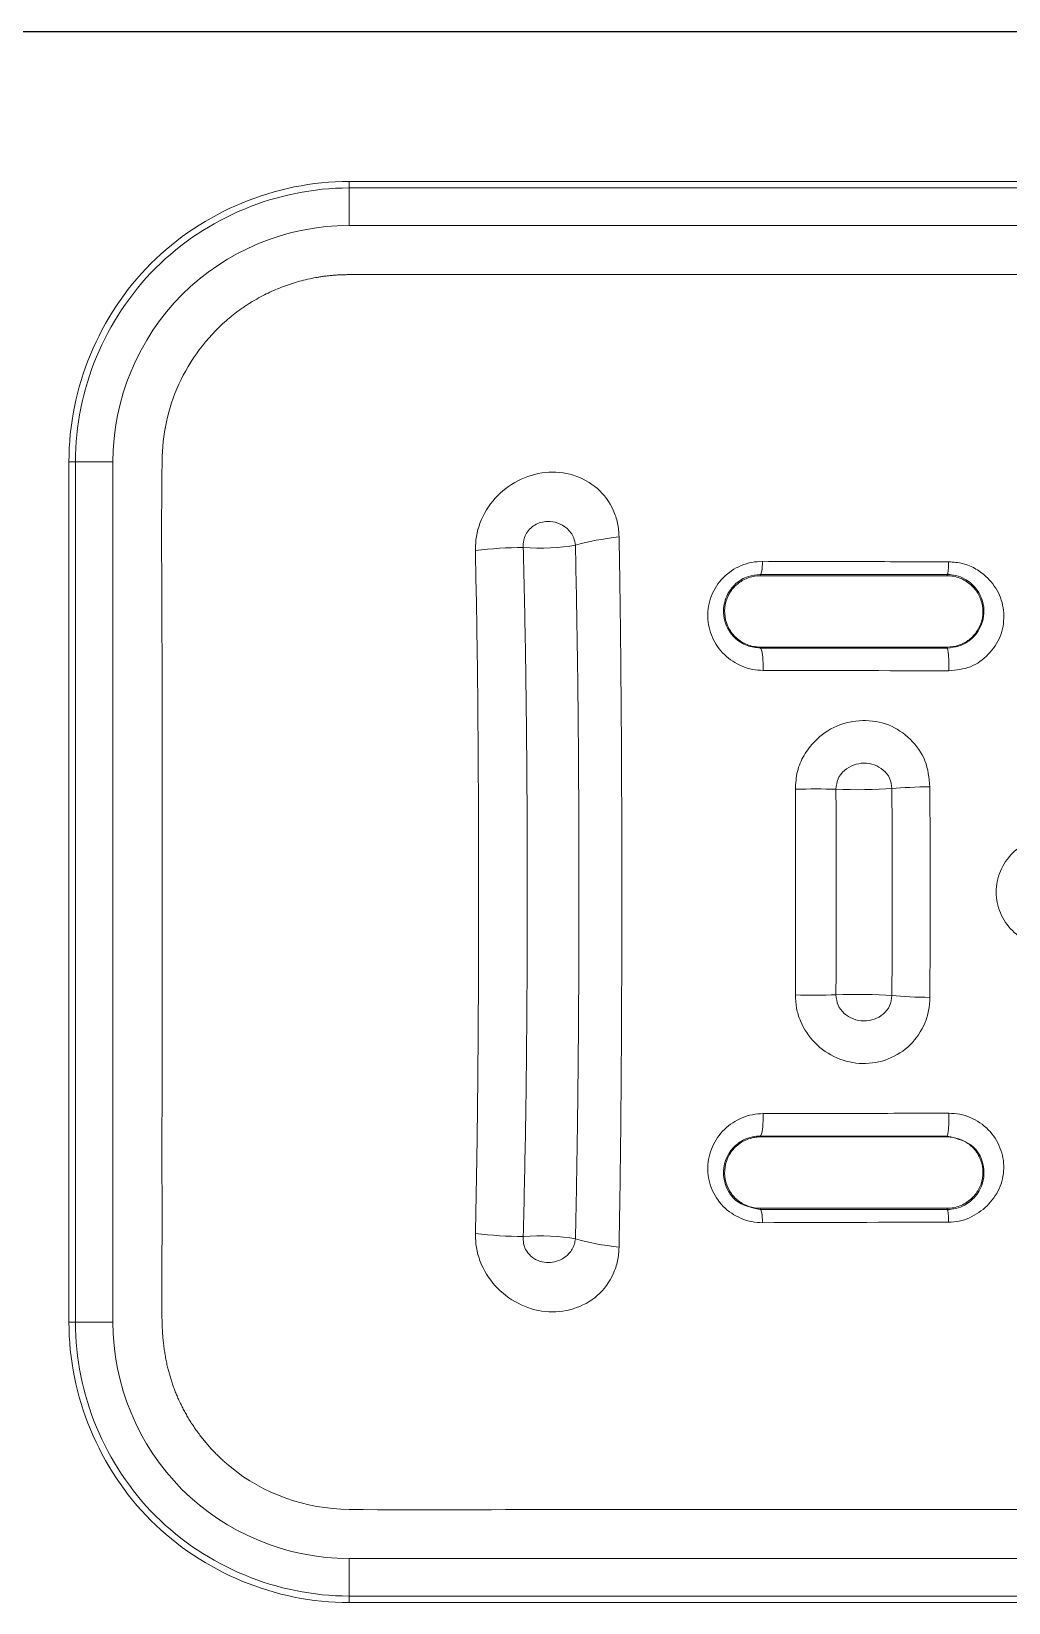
# Model space of a CAD drawing. Extents: x 0 to 3160, y 0 to 2315.
# Drawn here: x 936.9 to 989.2, y 2011 to 2095 of the extents above; entities that cross this region are included whole.
import ezdxf

# ---------------------------------------------------------------- set-up
doc = ezdxf.new("R2010")
doc.units = 0
doc.header["$LTSCALE"] = 10
doc.header["$MEASUREMENT"] = 0
doc.layers.get('0').update_dxf_attribs({"linetype": 'CONTINUOUS'})
doc.layers.add('1', color=7, linetype='CONTINUOUS')

msp = doc.modelspace()

# ---------------------------------------------------------------- linework, layer by layer
at = {"ltscale": 0.5}
msp.add_line((632.783, 2095.023), (2112.626, 2095.023), dxfattribs=at)
at = {"layer": '1', "color": 7, "linetype": 'Continuous', "lineweight": 18}
for p, q in [((1090.681, 2095.023), (736.785, 2095.023)), ((1090.681, 2095.023), (736.785, 2095.023)), ((1043.885, 2087.005), (953.885, 2087.005)), ((953.885, 2086.656), (1043.885, 2086.656)), ((938.904, 2072.023), (938.904, 2026.023)), ((939.253, 2072.023), (938.904, 2072.023)), ((938.904, 2026.023), (939.253, 2026.023)), ((953.885, 2011.042), (953.885, 2011.391)), ((953.885, 2011.042), (1043.885, 2011.042))]:
    msp.add_line(p, q, dxfattribs=at)
at = {"layer": '1', "color": 7, "linetype": 'Continuous', "lineweight": 13}
for p, q in [((953.885, 2086.656), (953.885, 2087.005)), ((1043.885, 2087.005), (953.885, 2087.005)), ((953.885, 2087.005), (953.885, 2087.005)), ((953.885, 2086.656), (953.885, 2084.656)), ((1043.885, 2084.656), (953.885, 2084.656)), ((938.904, 2072.023), (938.904, 2026.023)), ((938.904, 2072.023), (938.904, 2072.023)), ((941.253, 2072.023), (939.253, 2072.023)), ((939.253, 2026.023), (939.253, 2072.023)), ((941.253, 2072.023), (941.253, 2026.023)), ((975.886, 2065.931), (975.885, 2065.998)), ((985.886, 2065.93), (985.885, 2065.999)), ((975.886, 2062.113), (975.886, 2062.066)), ((985.886, 2062.113), (985.885, 2062.066)), ((975.886, 2035.934), (975.886, 2035.981)), ((985.886, 2035.934), (985.885, 2035.981)), ((975.886, 2032.116), (975.885, 2032.049)), ((985.886, 2032.117), (985.885, 2032.048)), ((938.904, 2026.023), (938.904, 2026.023)), ((941.253, 2026.023), (939.253, 2026.023)), ((953.885, 2013.391), (1043.885, 2013.391)), ((953.885, 2013.391), (953.885, 2011.391)), ((1043.885, 2011.391), (953.885, 2011.391)), ((953.885, 2011.042), (1043.885, 2011.042)), ((953.885, 2011.042), (953.885, 2011.042))]:
    msp.add_line(p, q, dxfattribs=at)
for centre, major_axis, ratio, start_param, end_param in [((969.123, 2066.617), (-4.989, -0.325), 0.289512, 4.852468, 5.370834), ((961.681, 2066.284), (-4.986, -0.376), 0.218331, 4.385402, 4.905259), ((964.119, 2068.126), (3, 0), 0.241816, 4.402717, 5.388156), ((975.88, 2066.998), (0, -1), 0.136375, 0.035236, 1.26775), ((985.883, 2066.999), (0, -1), 0.076668, 0.03501, 1.239456), ((975.88, 2061.066), (0, -1), 0.156246, 1.372122, 3.106252), ((985.882, 2061.067), (0, -1), 0.088559, 1.350021, 3.106548), ((978.382, 2054.144), (4, 0.042), 0.096128, 1.172038, 1.726374), ((985.37, 2054.236), (-4, -0.025), 0.105252, 4.814836, 5.369138), ((978.382, 2043.897), (-4, 0.041), 0.096314, 1.41522, 1.96948), ((985.37, 2043.805), (4, -0.026), 0.105496, 4.055739, 4.609971), ((975.88, 2036.981), (0, -1), 0.156273, 0.035341, 1.769061), ((985.882, 2036.98), (0, -1), 0.088564, 0.035044, 1.791198), ((975.88, 2031.049), (0, -1), 0.136295, 1.873761, 3.106357), ((985.883, 2031.048), (0, -1), 0.076642, 1.902139, 3.106583), ((961.682, 2031.763), (-4.986, 0.375), 0.218388, 1.377797, 1.897634), ((964.119, 2029.921), (-3, 0), 0.241816, 4.036463, 5.021944), ((969.124, 2031.43), (-4.989, 0.325), 0.289469, 0.912169, 1.43061)]:
    msp.add_ellipse(centre, major_axis=major_axis, ratio=ratio, start_param=start_param, end_param=end_param, dxfattribs=at)
at = {"layer": '1', "color": 7, "linetype": 'Continuous', "lineweight": 18}
for points, degree, knots in [([(953.885, 2087.005), (949.95, 2087.005), (946.069, 2085.394), (940.515, 2079.839), (938.904, 2075.959), (938.904, 2072.023)], 3, [0, 0, 0, 0, 0.5, 0.5, 1, 1, 1, 1]), ([(953.885, 2082.023), (955.76, 2082.05), (957.635, 2082.023), (961.385, 2082.032), (963.26, 2082.027), (968.885, 2082.021), (972.635, 2082.025), (983.885, 2082.024), (991.385, 2082.023), (1006.385, 2082.023), (1013.885, 2082.024), (1025.135, 2082.025), (1028.885, 2082.022), (1034.51, 2082.026), (1036.385, 2082.031), (1040.135, 2082.023), (1042.01, 2082.05), (1043.885, 2082.022)], 3, [0, 0, 0, 0, 0.0625, 0.0625, 0.125, 0.125, 0.25, 0.25, 0.5, 0.5, 0.75, 0.75, 0.875, 0.875, 0.9375, 0.9375, 1, 1, 1, 1]), ([(943.883, 2072.024), (943.9, 2073.463), (944.191, 2074.865), (945.379, 2077.474), (946.257, 2078.64), (947.324, 2079.57)], 3, [0, 0, 0, 0, 0.5, 0.5, 1, 1, 1, 1]), ([(943.886, 2026.024), (943.845, 2027.94), (943.892, 2029.857), (943.88, 2033.69), (943.881, 2035.607), (943.887, 2041.357), (943.885, 2045.19), (943.885, 2052.857), (943.885, 2056.69), (943.885, 2064.357), (943.837, 2068.19), (943.883, 2072.024)], 3, [0, 0, 0, 0, 0.125, 0.125, 0.25, 0.25, 0.5, 0.5, 0.75, 0.75, 1, 1, 1, 1]), ([(985.885, 2065.999), (985.885, 2065.999), (985.885, 2065.999), (984.478, 2065.999), (983.072, 2065.999), (980.703, 2065.999), (979.738, 2065.999), (977.81, 2065.999), (976.847, 2065.998), (975.885, 2065.998), (975.885, 2065.998), (975.885, 2065.998)], 3, [0, 0, 0, 0, 0.000006, 0.000006, 0.420883, 0.420883, 0.710441, 0.710441, 0.999994, 0.999994, 1, 1, 1, 1]), ([(975.886, 2065.931), (975.68, 2065.931), (975.471, 2065.894), (975.079, 2065.761), (974.89, 2065.661), (974.558, 2065.409), (974.411, 2065.251), (974.186, 2064.909), (974.102, 2064.723), (973.99, 2064.325), (973.967, 2064.107), (973.996, 2063.681), (974.047, 2063.469), (974.217, 2063.072), (974.339, 2062.882), (974.641, 2062.558), (974.825, 2062.42), (975.222, 2062.22), (975.44, 2062.153), (975.736, 2062.118), (975.811, 2062.113), (975.886, 2062.113)], 3, [0, 0, 0, 0, 0.1023, 0.1023, 0.204417, 0.204417, 0.308362, 0.308362, 0.407856, 0.407856, 0.516137, 0.516137, 0.624704, 0.624704, 0.737393, 0.737393, 0.851113, 0.851113, 0.963128, 0.963128, 1, 1, 1, 1]), ([(985.886, 2065.93), (984.918, 2065.93), (983.95, 2065.93), (982.018, 2065.931), (981.052, 2065.931), (978.685, 2065.931), (977.284, 2065.931), (975.886, 2065.931)], 3, [0, 0, 0, 0, 0.289454, 0.289454, 0.578908, 0.578908, 1, 1, 1, 1]), ([(985.885, 2062.113), (986.093, 2062.113), (986.304, 2062.15), (986.697, 2062.286), (986.886, 2062.386), (987.22, 2062.64), (987.367, 2062.801), (987.591, 2063.145), (987.673, 2063.331), (987.783, 2063.731), (987.806, 2063.952), (987.771, 2064.379), (987.715, 2064.59), (987.538, 2064.981), (987.414, 2065.166), (987.106, 2065.493), (986.914, 2065.637), (986.503, 2065.839), (986.279, 2065.903), (985.997, 2065.928), (985.942, 2065.93), (985.886, 2065.93)], 3, [0, 0, 0, 0, 0.10268, 0.10268, 0.205075, 0.205075, 0.310503, 0.310503, 0.410485, 0.410485, 0.52088, 0.52088, 0.630209, 0.630209, 0.74163, 0.74163, 0.860018, 0.860018, 0.972705, 0.972705, 1, 1, 1, 1]), ([(975.886, 2062.113), (976.877, 2062.113), (977.871, 2062.113), (979.86, 2062.113), (980.856, 2062.113), (983.196, 2062.113), (984.54, 2062.113), (985.885, 2062.113)], 3, [0, 0, 0, 0, 0.298873, 0.298873, 0.597746, 0.597746, 1, 1, 1, 1]), ([(985.969, 2037.199), (986.164, 2037.188), (986.555, 2037.166), (987.305, 2036.926), (988.141, 2036.375), (988.772, 2035.378), (988.989, 2034.242), (988.719, 2033.131), (988.06, 2032.204), (987.264, 2031.659), (986.533, 2031.41), (986.146, 2031.386), (985.955, 2031.374)], 3, [0, 0, 0, 0, 0.062667, 0.125936, 0.250743, 0.375827, 0.500913, 0.625245, 0.750594, 0.875318, 0.938462, 1, 1, 1, 1]), ([(975.886, 2032.116), (975.68, 2032.116), (975.471, 2032.153), (975.078, 2032.287), (974.89, 2032.386), (974.557, 2032.638), (974.41, 2032.797), (974.186, 2033.138), (974.102, 2033.324), (973.99, 2033.722), (973.967, 2033.941), (973.996, 2034.366), (974.048, 2034.577), (974.217, 2034.975), (974.34, 2035.165), (974.642, 2035.49), (974.827, 2035.628), (975.224, 2035.828), (975.441, 2035.894), (975.736, 2035.929), (975.811, 2035.934), (975.886, 2035.934)], 3, [0, 0, 0, 0, 0.102364, 0.102364, 0.204547, 0.204547, 0.308432, 0.308432, 0.407909, 0.407909, 0.516256, 0.516256, 0.624572, 0.624572, 0.737415, 0.737415, 0.851608, 0.851608, 0.963183, 0.963183, 1, 1, 1, 1]), ([(985.885, 2035.981), (985.885, 2035.981), (985.885, 2035.981), (984.539, 2035.981), (983.194, 2035.981), (980.854, 2035.981), (979.858, 2035.981), (977.87, 2035.981), (976.877, 2035.981), (975.886, 2035.981), (975.886, 2035.981), (975.886, 2035.981)], 3, [0, 0, 0, 0, 0.000006, 0.000006, 0.402451, 0.402451, 0.701225, 0.701225, 0.999994, 0.999994, 1, 1, 1, 1]), ([(975.886, 2035.934), (976.878, 2035.934), (977.871, 2035.934), (979.86, 2035.934), (980.857, 2035.934), (983.196, 2035.934), (984.54, 2035.934), (985.886, 2035.934)], 3, [0, 0, 0, 0, 0.298878, 0.298878, 0.597757, 0.597757, 1, 1, 1, 1]), ([(985.886, 2035.934), (986.093, 2035.934), (986.303, 2035.897), (986.697, 2035.762), (986.885, 2035.662), (987.217, 2035.409), (987.364, 2035.25), (987.589, 2034.907), (987.672, 2034.72), (987.783, 2034.319), (987.806, 2034.099), (987.772, 2033.673), (987.717, 2033.461), (987.541, 2033.069), (987.417, 2032.883), (987.109, 2032.555), (986.918, 2032.411), (986.508, 2032.209), (986.285, 2032.146), (986.002, 2032.119), (985.944, 2032.117), (985.886, 2032.117)], 3, [0, 0, 0, 0, 0.102531, 0.102531, 0.204843, 0.204843, 0.30939, 0.30939, 0.410065, 0.410065, 0.519953, 0.519953, 0.629402, 0.629402, 0.741183, 0.741183, 0.859283, 0.859283, 0.971635, 0.971635, 1, 1, 1, 1]), ([(975.885, 2032.049), (975.885, 2032.049), (975.885, 2032.049), (977.284, 2032.048), (978.685, 2032.048), (981.052, 2032.048), (982.018, 2032.048), (983.95, 2032.048), (984.917, 2032.048), (985.885, 2032.048), (985.885, 2032.048), (985.885, 2032.048)], 3, [0, 0, 0, 0, 0.000006, 0.000006, 0.42105, 0.42105, 0.710525, 0.710525, 0.999994, 0.999994, 1, 1, 1, 1]), ([(985.886, 2032.117), (984.918, 2032.116), (983.951, 2032.116), (982.019, 2032.116), (981.054, 2032.116), (978.686, 2032.116), (977.285, 2032.116), (975.886, 2032.116)], 3, [0, 0, 0, 0, 0.28937, 0.28937, 0.57874, 0.57874, 1, 1, 1, 1]), ([(938.904, 2026.023), (938.904, 2022.088), (940.514, 2018.208), (946.07, 2012.653), (949.949, 2011.042), (953.885, 2011.042)], 3, [0, 0, 0, 0, 0.5, 0.5, 1, 1, 1, 1]), ([(947.521, 2018.31), (946.673, 2019.009), (945.987, 2019.892), (945.303, 2020.77), (944.833, 2021.764), (943.938, 2023.654), (943.886, 2026.024)], 2, [0, 0, 0, 0.25, 0.25, 0.5, 0.5, 1, 1, 1]), ([(1043.885, 2016.023), (1038.698, 2015.944), (1033.509, 2016.024), (1023.133, 2016.024), (1017.945, 2016.023), (1010.163, 2016.023), (1007.569, 2016.023), (1002.382, 2016.023), (999.788, 2016.024), (986.819, 2016.023), (976.443, 2016.028), (962.007, 2016.023), (957.946, 2015.963), (953.885, 2016.019)], 3, [0, 0, 0, 0, 0.172944, 0.172944, 0.345868, 0.345868, 0.432329, 0.432329, 0.518791, 0.518791, 0.864639, 0.864639, 1, 1, 1, 1])]:
    msp.add_open_spline(points, degree=degree, knots=knots, dxfattribs=at)
at = {"layer": '1', "color": 7, "linetype": 'Continuous', "lineweight": 13}
for points, knots in [([(939.253, 2072.023), (939.253, 2075.868), (940.826, 2079.657), (946.252, 2085.083), (950.041, 2086.656), (953.885, 2086.656)], [0, 0, 0, 0, 0.5, 0.5, 1, 1, 1, 1]), ([(953.885, 2084.656), (950.549, 2084.656), (947.283, 2083.285), (942.627, 2078.632), (941.253, 2075.358), (941.253, 2072.023)], [0, 0, 0, 0, 0.5, 0.5, 1, 1, 1, 1]), ([(960.645, 2067.28), (960.653, 2067.53), (960.671, 2068.035), (960.955, 2069.015), (961.629, 2070.132), (962.874, 2071.086), (964.375, 2071.551), (965.918, 2071.395), (967.246, 2070.669), (967.962, 2069.662), (968.278, 2068.741), (968.315, 2068.248), (968.333, 2068.002)], [0, 0, 0, 0, 0.062214, 0.125458, 0.250597, 0.375676, 0.500709, 0.625819, 0.750025, 0.873957, 0.937002, 1, 1, 1, 1]), ([(965.995, 2067.56), (965.972, 2067.693), (965.912, 2068.037), (965.479, 2068.622), (964.642, 2068.93), (963.791, 2068.694), (963.371, 2068.253), (963.207, 2067.804), (963.205, 2067.567), (963.204, 2067.435)], [0, 0, 0, 0, 0.09725, 0.251139, 0.510491, 0.672322, 0.834247, 0.908039, 1, 1, 1, 1]), ([(968.333, 2068.002), (968.351, 2066.884), (968.388, 2064.594), (968.427, 2061.008), (968.457, 2057.202), (968.474, 2053.171), (968.481, 2048.084), (968.466, 2042.218), (968.422, 2035.872), (968.362, 2031.93), (968.333, 2030.045)], [0, 0, 0, 0, 0.090463, 0.185406, 0.28535, 0.390539, 0.500917, 0.681957, 0.847964, 1, 1, 1, 1]), ([(960.645, 2030.767), (960.672, 2032.061), (960.729, 2034.776), (960.78, 2039.108), (960.81, 2043.896), (960.819, 2049.562), (960.804, 2055.663), (960.755, 2061.767), (960.68, 2065.524), (960.645, 2067.28)], [0, 0, 0, 0, 0.107667, 0.225852, 0.356628, 0.499542, 0.687844, 0.85405, 1, 1, 1, 1]), ([(963.204, 2067.435), (963.238, 2066.058), (963.306, 2063.215), (963.37, 2058.755), (963.411, 2053.992), (963.425, 2048.486), (963.404, 2042.511), (963.338, 2036.353), (963.248, 2032.474), (963.205, 2030.612)], [0, 0, 0, 0, 0.113917, 0.235217, 0.363916, 0.500029, 0.679503, 0.846147, 1, 1, 1, 1]), ([(965.996, 2030.487), (966.02, 2031.634), (966.069, 2033.961), (966.12, 2037.551), (966.157, 2041.268), (966.179, 2045.107), (966.188, 2049.877), (966.17, 2055.448), (966.113, 2061.655), (966.034, 2065.62), (965.995, 2067.56)], [0, 0, 0, 0, 0.094673, 0.192025, 0.292046, 0.394726, 0.500051, 0.673692, 0.840359, 1, 1, 1, 1]), ([(976.033, 2060.869), (975.842, 2060.88), (975.457, 2060.902), (974.724, 2061.132), (973.914, 2061.659), (973.257, 2062.606), (973.001, 2063.733), (973.204, 2064.882), (973.841, 2065.882), (974.676, 2066.431), (975.425, 2066.668), (975.816, 2066.689), (976.011, 2066.699)], [0, 0, 0, 0, 0.062265, 0.125134, 0.250317, 0.375263, 0.500085, 0.625296, 0.749553, 0.874, 0.937172, 1, 1, 1, 1]), ([(975.885, 2065.998), (975.663, 2065.975), (975.192, 2065.927), (974.518, 2065.523), (974.018, 2064.833), (973.864, 2064.039), (974.024, 2063.254), (974.449, 2062.601), (975.129, 2062.147), (975.647, 2062.091), (975.886, 2062.066)], [0, 0, 0, 0, 0.104625, 0.221703, 0.352633, 0.499647, 0.605717, 0.749873, 0.884966, 1, 1, 1, 1]), ([(976.011, 2066.699), (977.664, 2066.694), (980.971, 2066.684), (984.294, 2066.677), (985.955, 2066.673)], [0, 0, 0, 0, 0.500008, 1, 1, 1, 1]), ([(985.885, 2062.066), (986.091, 2062.087), (986.505, 2062.128), (987.074, 2062.43), (987.522, 2062.887), (987.796, 2063.467), (987.916, 2064.322), (987.565, 2065.192), (986.904, 2065.74), (986.37, 2065.964), (986.039, 2065.988), (985.885, 2065.999)], [0, 0, 0, 0, 0.096079, 0.193587, 0.292595, 0.395082, 0.501268, 0.72347, 0.844161, 0.927685, 1, 1, 1, 1]), ([(985.955, 2066.673), (986.214, 2066.655), (986.728, 2066.62), (987.446, 2066.308), (988.146, 2065.758), (988.749, 2064.923), (988.976, 2063.802), (988.795, 2062.657), (988.131, 2061.685), (987.153, 2060.966), (986.364, 2060.887), (985.969, 2060.848)], [0, 0, 0, 0, 0.083117, 0.164648, 0.250652, 0.376417, 0.50035, 0.625945, 0.749915, 0.874677, 1, 1, 1, 1]), ([(975.886, 2062.066), (975.886, 2062.066), (975.886, 2062.066), (977.221, 2062.066), (978.559, 2062.066), (980.895, 2062.066), (981.892, 2062.066), (983.887, 2062.066), (984.886, 2062.066), (985.885, 2062.066), (985.885, 2062.066), (985.885, 2062.066)], [0, 0, 0, 0, 0.000006, 0.000006, 0.40246, 0.40246, 0.70123, 0.70123, 0.999994, 0.999994, 1, 1, 1, 1]), ([(977.758, 2054.518), (977.778, 2054.837), (977.817, 2055.466), (978.195, 2056.355), (978.876, 2057.231), (979.936, 2057.991), (981.355, 2058.269), (982.78, 2058.049), (983.955, 2057.245), (984.812, 2056.076), (984.91, 2055.127), (984.959, 2054.652)], [0, 0, 0, 0, 0.084415, 0.16597, 0.250812, 0.375727, 0.500679, 0.62531, 0.750111, 0.874838, 1, 1, 1, 1]), ([(982.926, 2054.554), (982.901, 2054.744), (982.851, 2055.122), (982.366, 2055.713), (981.43, 2056.044), (980.482, 2055.699), (979.997, 2055.087), (979.953, 2054.707), (979.931, 2054.515)], [0, 0, 0, 0, 0.126513, 0.252075, 0.500018, 0.748035, 0.872948, 1, 1, 1, 1]), ([(977.759, 2043.523), (977.762, 2044.754), (977.77, 2047.206), (977.77, 2050.881), (977.762, 2053.309), (977.758, 2054.518)], [0, 0, 0, 0, 0.336462, 0.669819, 1, 1, 1, 1]), ([(979.931, 2054.515), (979.935, 2053.3), (979.943, 2050.865), (979.943, 2047.191), (979.935, 2044.749), (979.931, 2043.526)], [0, 0, 0, 0, 0.332272, 0.665595, 1, 1, 1, 1]), ([(982.926, 2043.487), (982.929, 2044.709), (982.934, 2047.159), (982.934, 2050.86), (982.929, 2053.321), (982.926, 2054.554)], [0, 0, 0, 0, 0.33183, 0.665173, 1, 1, 1, 1]), ([(984.959, 2054.652), (984.96, 2053.697), (984.963, 2051.799), (984.964, 2048.958), (984.963, 2046.154), (984.96, 2044.306), (984.958, 2043.388)], [0, 0, 0, 0, 0.254898, 0.506653, 0.755044, 1, 1, 1, 1]), ([(991.44, 2046.113), (991.249, 2046.123), (990.867, 2046.144), (990.132, 2046.372), (989.31, 2046.902), (988.656, 2047.876), (988.418, 2049.023), (988.655, 2050.17), (989.308, 2051.143), (990.129, 2051.674), (990.864, 2051.903), (991.248, 2051.924), (991.44, 2051.934)], [0, 0, 0, 0, 0.062548, 0.125346, 0.250273, 0.375321, 0.499882, 0.624416, 0.749428, 0.874256, 0.937157, 1, 1, 1, 1]), ([(984.958, 2043.388), (984.945, 2043.152), (984.918, 2042.679), (984.633, 2041.78), (983.969, 2040.787), (982.766, 2040.016), (981.354, 2039.763), (979.944, 2040.072), (978.744, 2040.889), (978.08, 2041.903), (977.796, 2042.813), (977.771, 2043.286), (977.759, 2043.523)], [0, 0, 0, 0, 0.062856, 0.125617, 0.25043, 0.375436, 0.500068, 0.624521, 0.749489, 0.87447, 0.937277, 1, 1, 1, 1]), ([(979.931, 2043.526), (979.953, 2043.337), (979.995, 2042.962), (980.474, 2042.348), (981.425, 2041.995), (982.366, 2042.328), (982.851, 2042.919), (982.901, 2043.297), (982.926, 2043.487)], [0, 0, 0, 0, 0.125395, 0.248297, 0.499697, 0.747941, 0.873443, 1, 1, 1, 1]), ([(976.011, 2031.348), (975.816, 2031.358), (975.427, 2031.379), (974.678, 2031.616), (973.841, 2032.164), (973.207, 2033.166), (973, 2034.312), (973.257, 2035.438), (973.911, 2036.386), (974.724, 2036.914), (975.457, 2037.144), (975.842, 2037.167), (976.033, 2037.178)], [0, 0, 0, 0, 0.062691, 0.125757, 0.25019, 0.374908, 0.499786, 0.624088, 0.749459, 0.874881, 0.937735, 1, 1, 1, 1]), ([(976.033, 2037.178), (977.6, 2037.182), (980.901, 2037.19), (984.224, 2037.196), (985.969, 2037.199)], [0, 0, 0, 0, 0.474733, 1, 1, 1, 1]), ([(975.886, 2035.981), (975.745, 2035.973), (975.263, 2035.942), (974.341, 2035.453), (973.669, 2034.113), (974.338, 2032.391), (975.41, 2032.154), (975.885, 2032.049)], [0, 0, 0, 0, 0.069355, 0.237422, 0.503399, 0.77952, 1, 1, 1, 1]), ([(985.885, 2032.048), (986.039, 2032.059), (986.369, 2032.083), (986.904, 2032.305), (987.564, 2032.858), (988.032, 2033.975), (987.489, 2035.572), (986.408, 2035.847), (985.885, 2035.981)], [0, 0, 0, 0, 0.073176, 0.15722, 0.279719, 0.504613, 0.76017, 1, 1, 1, 1]), ([(968.333, 2030.045), (968.315, 2029.799), (968.278, 2029.304), (967.96, 2028.382), (967.245, 2027.372), (965.913, 2026.655), (964.377, 2026.495), (962.881, 2026.96), (961.633, 2027.91), (960.956, 2029.029), (960.671, 2030.011), (960.653, 2030.516), (960.645, 2030.767)], [0, 0, 0, 0, 0.063042, 0.126349, 0.250426, 0.37484, 0.499279, 0.623349, 0.748927, 0.874462, 0.937651, 1, 1, 1, 1]), ([(963.205, 2030.612), (963.203, 2030.49), (963.199, 2030.253), (963.377, 2029.738), (963.966, 2029.219), (964.919, 2029.182), (965.636, 2029.58), (965.932, 2030.105), (965.98, 2030.392), (965.996, 2030.487)], [0, 0, 0, 0, 0.084948, 0.165594, 0.37361, 0.576579, 0.788501, 0.930529, 1, 1, 1, 1]), ([(953.885, 2011.391), (950.041, 2011.391), (946.252, 2012.964), (940.826, 2018.39), (939.253, 2022.179), (939.253, 2026.023)], [0, 0, 0, 0, 0.5, 0.5, 1, 1, 1, 1]), ([(941.253, 2026.023), (941.253, 2022.687), (942.623, 2019.421), (947.277, 2014.766), (950.55, 2013.391), (953.885, 2013.391)], [0, 0, 0, 0, 0.5, 0.5, 1, 1, 1, 1])]:
    msp.add_open_spline(points, degree=3, knots=knots, dxfattribs=at)
at = {"layer": '1', "color": 7, "linetype": 'Continuous', "lineweight": 18}
for points, degree in [([(947.324, 2079.57), (948.688, 2080.756), (952.076, 2082.023), (953.885, 2082.023)], 2), ([(953.885, 2016.019), (951.569, 2016.051), (949.315, 2016.833), (947.521, 2018.31)], 3)]:
    msp.add_open_spline(points, degree=degree, dxfattribs=at)
at = {"layer": '1', "color": 7, "linetype": 'Continuous', "lineweight": 13}
for points in [[(985.969, 2060.848), (982.633, 2060.855), (979.328, 2060.862), (976.033, 2060.869)], [(982.926, 2054.554), (982.091, 2054.489), (980.904, 2054.474), (979.931, 2054.515)], [(979.931, 2043.526), (980.904, 2043.567), (982.091, 2043.552), (982.926, 2043.487)], [(985.955, 2031.374), (982.617, 2031.374), (979.308, 2031.358), (976.011, 2031.348)]]:
    msp.add_open_spline(points, degree=3, dxfattribs=at)

doc.saveas('drawing.dxf')
